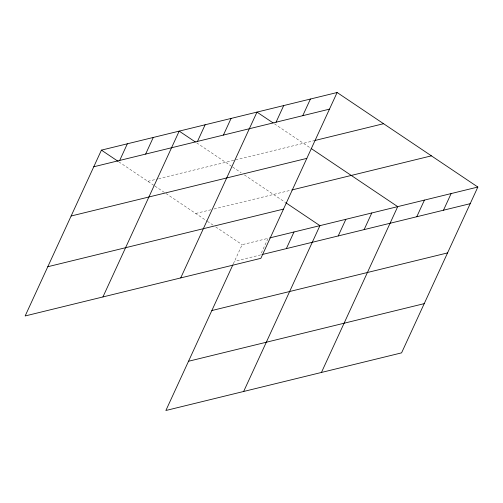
<?xml version="1.0" encoding="UTF-8"?>
<svg xmlns="http://www.w3.org/2000/svg" width="503" height="503" viewBox="0 0 503 503"><rect width="100%" height="100%" fill="white"/><g stroke="black" fill="none" stroke-linecap="round" stroke-linejoin="round"><path stroke-width="0.38" stroke-dasharray="2.52 1.89" d="M233.178 264.163L242.144 244.672L268.074 238.334L260.422 254.971L234.492 261.309M147.857 181.332L157.772 178.911M158.533 178.722L234.794 160.08M235.555 159.891L314.111 140.689M195.705 213.473L210.958 209.745M214.008 209.003L291.03 190.172M274.399 123.801L310.533 148.077M196.616 142.821L232.109 166.663M232.751 167.097L241.157 172.743M244.389 174.912L285.1 202.256M118.834 161.834L154.32 185.676M154.968 186.11L165.317 193.064M165.965 193.498L206.67 220.842M207.311 221.276L213.121 225.174M215.699 226.91L242.144 244.672"/><path stroke-width="0.75" d="M337.123 92.508L101.417 150.139L25.15 315.959L260.856 258.328L337.123 92.508L477.85 187.041L401.583 352.861L165.877 410.492L232.851 264.874M119.695 160.438L127.347 143.801M145.625 154.094L153.27 137.457M102.933 296.94L179.2 131.12L195.327 141.953M197.478 141.418L205.13 124.782M223.407 135.081L231.059 118.444M180.715 277.92L256.983 112.106L273.11 122.933M276.046 122.21L283.698 105.573M302.762 115.677L310.414 99.041M286.345 248.627L293.997 231.996M243.659 391.472L319.927 225.652L285.742 202.69M338.205 235.951L345.857 219.314M364.128 229.613L371.78 212.976M321.442 372.453L397.71 206.639L311.181 148.511M416.773 216.743L424.425 200.106M443.483 210.21L451.134 193.573M93.765 166.776L329.471 109.145M314.872 140.5L383.563 123.707M71.124 216.007L306.83 158.376M291.79 189.983L431.411 155.848M47.791 266.728L283.497 209.097M269.595 237.957L477.85 187.041M261.944 254.593L470.198 203.677M211.851 310.54L447.557 252.908M188.518 361.261L424.224 303.63M101.417 150.139L118.186 161.406"/></g></svg>
